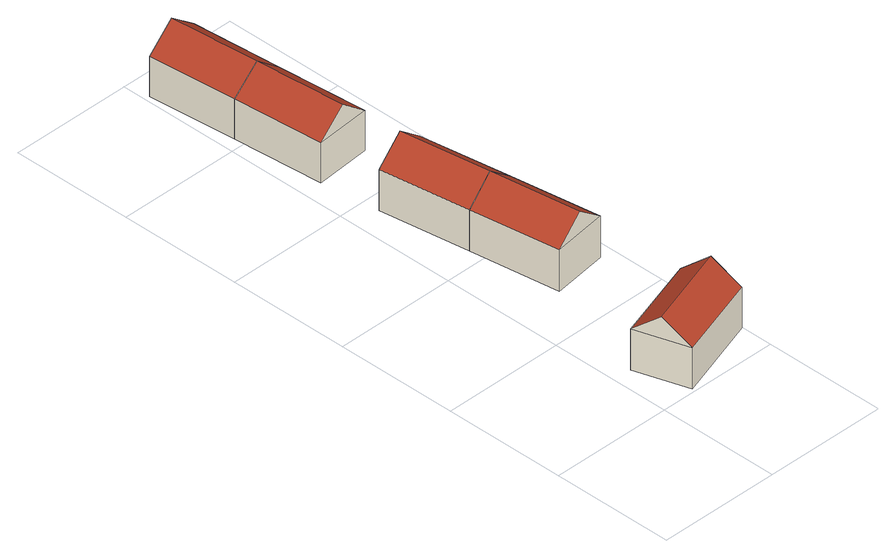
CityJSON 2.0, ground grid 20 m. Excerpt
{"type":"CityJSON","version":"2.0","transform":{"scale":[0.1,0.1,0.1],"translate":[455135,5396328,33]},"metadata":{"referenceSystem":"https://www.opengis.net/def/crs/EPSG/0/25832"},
"CityObjects":{
"building1":{"type":"Building","attributes":{"Geometrietyp2DReferenz":"3000","function":"31001_1010","yearOfConstruction":1957,"roofType":"3100","measuredHeight":10.38,"storeysAboveGround":2},"geometry":[{"type":"Solid","lod":"2","boundaries":[[[[0,1,2,3]],[[4,5,1,0]],[[6,7,5,4]],[[3,2,7,6]],[[0,8,4]],[[6,9,3]],[[3,9,8,0]],[[4,8,9,6]],[[1,5,7,2]]]],"semantics":{"surfaces":[{"type":"WallSurface"},{"type":"RoofSurface"},{"type":"GroundSurface"}],"values":[[0,0,0,0,0,0,1,1,2]]}}]},
"building2":{"type":"Building","attributes":{"Geometrietyp2DReferenz":"3000","function":"31001_1010","yearOfConstruction":1957,"roofType":"3100","measuredHeight":10.43,"storeysAboveGround":2},"geometry":[{"type":"Solid","lod":"2","boundaries":[[[[10,11,12,13]],[[14,15,11,10]],[[16,17,15,14]],[[13,12,17,16]],[[10,18,14]],[[16,19,13]],[[13,19,18,10]],[[14,18,19,16]],[[11,15,17,12]]]],"semantics":{"surfaces":[{"type":"WallSurface"},{"type":"RoofSurface"},{"type":"GroundSurface"}],"values":[[0,0,0,0,0,0,1,1,2]]}}]},
"building3":{"type":"Building","attributes":{"Geometrietyp2DReferenz":"3000","function":"31001_1010","yearOfConstruction":1957,"roofType":"3100","measuredHeight":10.41,"storeysAboveGround":2},"geometry":[{"type":"Solid","lod":"2","boundaries":[[[[13,12,20,21]],[[16,17,12,13]],[[22,23,17,16]],[[21,20,23,22]],[[13,19,16]],[[22,24,21]],[[21,24,19,13]],[[16,19,24,22]],[[12,17,23,20]]]],"semantics":{"surfaces":[{"type":"WallSurface"},{"type":"RoofSurface"},{"type":"GroundSurface"}],"values":[[0,0,0,0,0,0,1,1,2]]}}]},
"building4":{"type":"Building","attributes":{"Geometrietyp2DReferenz":"3000","function":"31001_1010","yearOfConstruction":1957,"roofType":"3100","measuredHeight":10.37,"storeysAboveGround":2},"geometry":[{"type":"Solid","lod":"2","boundaries":[[[[25,26,27,28]],[[29,30,26,25]],[[31,32,30,29]],[[28,27,32,31]],[[25,33,29]],[[31,34,28]],[[28,34,33,25]],[[29,33,34,31]],[[26,30,32,27]]]],"semantics":{"surfaces":[{"type":"WallSurface"},{"type":"RoofSurface"},{"type":"GroundSurface"}],"values":[[0,0,0,0,0,0,1,1,2]]}}]},
"building5":{"type":"Building","attributes":{"Geometrietyp2DReferenz":"3000","function":"31001_1010","yearOfConstruction":1957,"roofType":"3100","measuredHeight":10.38,"storeysAboveGround":2},"geometry":[{"type":"Solid","lod":"2","boundaries":[[[[28,27,35,36]],[[31,32,27,28]],[[37,38,32,31]],[[36,35,38,37]],[[28,34,31]],[[37,39,36]],[[36,39,34,28]],[[31,34,39,37]],[[27,32,38,35]]]],"semantics":{"surfaces":[{"type":"WallSurface"},{"type":"RoofSurface"},{"type":"GroundSurface"}],"values":[[0,0,0,0,0,0,1,1,2]]}}]}
},
"vertices":[
[59,6,69],[59,6,1],[199,51,1],[199,51,69],[31,93,69],[31,93,1],[171,138,69],[171,138,1],[45,49,105],[185,95,105],
[176,291,71],[176,291,2],[155,437,2],[155,437,71],[86,278,71],[86,278,2],[65,424,71],[65,424,2],[131,285,107],[110,431,107],
[133,584,2],[133,584,71],[44,571,71],[44,571,2],[89,577,107],
[122,674,71],[122,674,4],[110,821,4],[110,821,71],[31,666,71],[31,666,4],[19,814,71],[19,814,4],[77,670,108],[64,817,108],
[98,967,4],[98,967,71],[6,959,71],[6,959,4],[52,963,108]
]}
